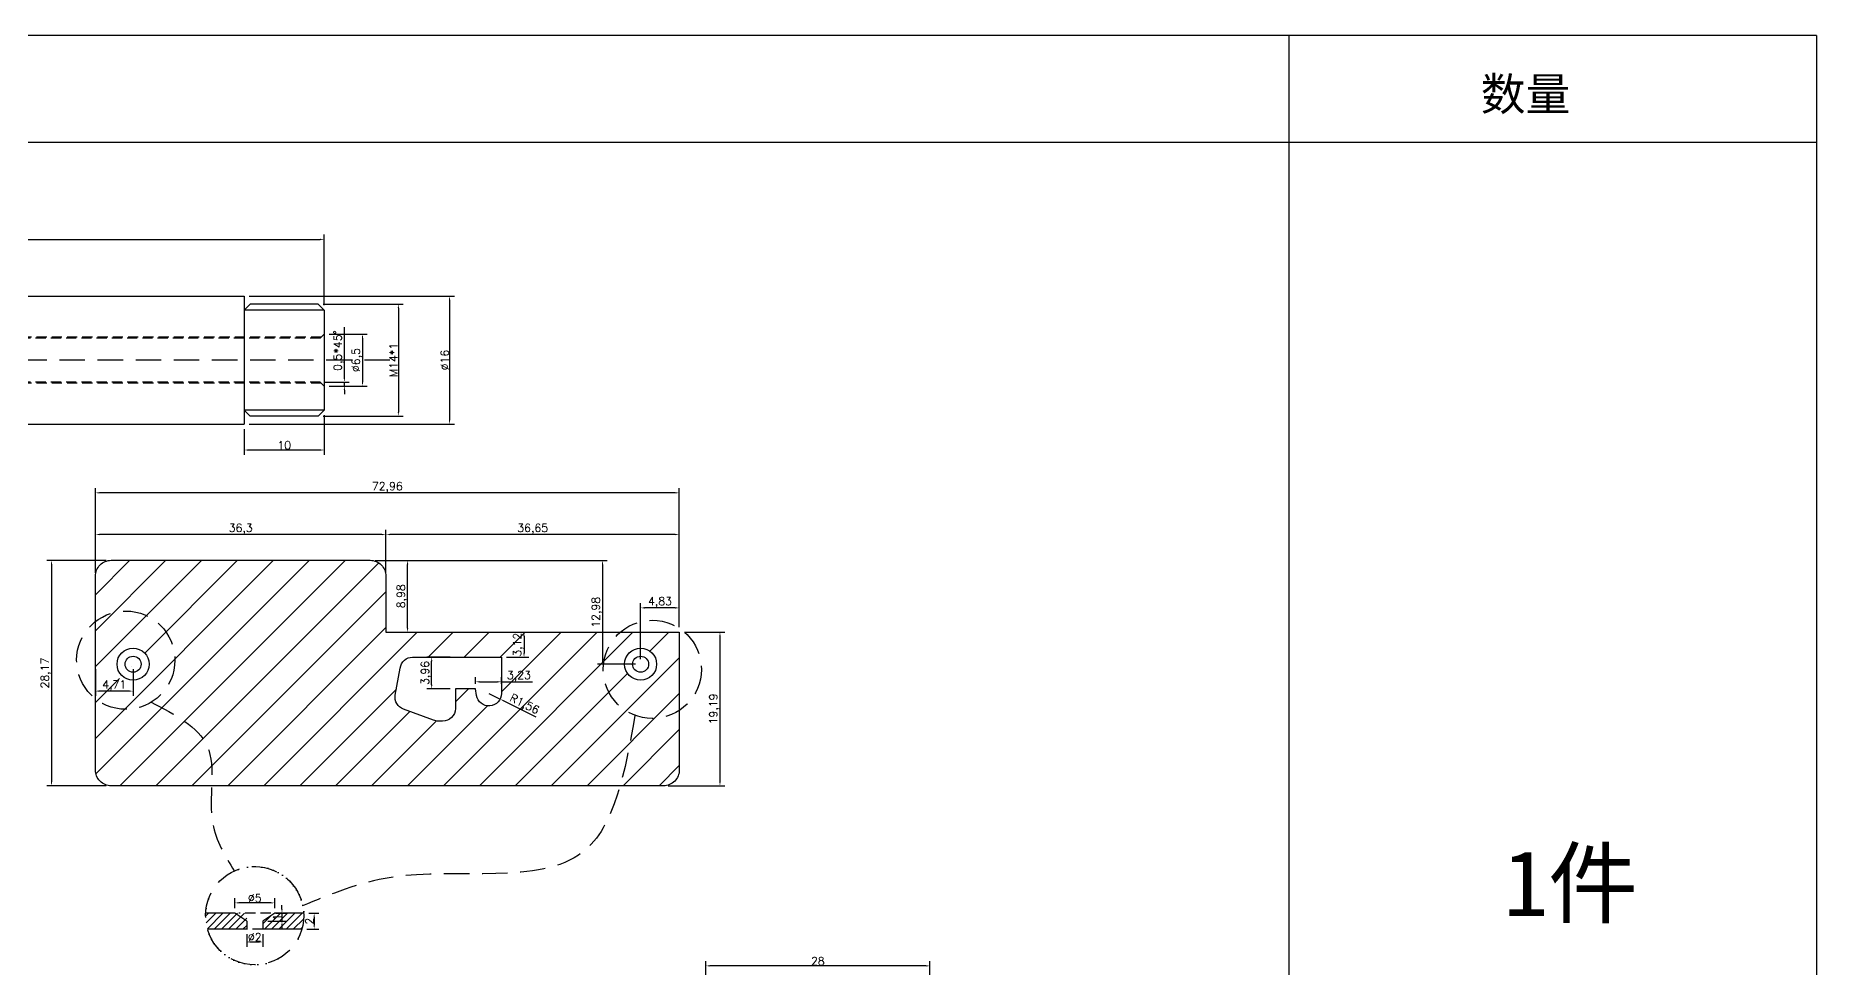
# Model space of a CAD drawing. Header units: millimetres. Extents: x 6817 to 10425, y -2870 to -164.
# Drawn here: x 9840.1 to 10062.6, y -280.7 to -164.3 of the extents above; entities that cross this region are included whole.
import ezdxf

# ---------------------------------------------------------------- set-up
doc = ezdxf.new("R2010")
doc.units = ezdxf.units.MM
doc.linetypes.add('HIDDEN', pattern=[9.525, 6.35, -3.175])
doc.layers.add('图层2', color=108, linetype='Continuous')
doc.styles.get("Standard").update_dxf_attribs({"font": 'txt', "bigfont": 'gbcbig.shx'})
doc.dimstyles.new('ISO-25', dxfattribs={"dimtxt": 1, "dimasz": 0.5, "dimexe": 0.6, "dimexo": 0.625, "dimgap": 0.1, "dimtad": 1, "dimtxsty": 'Standard', "dimcen": 2.5, "dimadec": 0, "dimazin": 0, "dimtfac": 1, "dimtmove": 0, "dimatfit": 3, "dimfxl": 1, "dimarcsym": 0})

# ---------------------------------------------------------------- blocks, each defined once
blk = doc.blocks.new('*D780')
at = {"layer": 'Defpoints', "color": 0, "linetype": 'ByBlock', "transparency": 16777216}
for p in [(9923.81, -280.51), (9923.81, -289.7), (9951.81, -289.7)]:
    blk.add_point(p, dxfattribs=at)
at = {"layer": '图层2', "color": 0, "linetype": 'ByBlock', "lineweight": -2, "transparency": 16777216}
for p, q in [((9923.81, -289.07), (9923.81, -279.91)), ((9951.81, -289.07), (9951.81, -279.91)), ((9951.31, -280.51), (9924.31, -280.51))]:
    blk.add_line(p, q, dxfattribs=at)
at = {"layer": '图层2', "color": 0, "linetype": 'ByBlock', "transparency": 16777216}
for points in [[(9924.31, -280.43), (9924.31, -280.6), (9923.81, -280.51)], [(9951.31, -280.43), (9951.31, -280.6), (9951.81, -280.51)]]:
    blk.add_solid(points, dxfattribs=at)
at = {"layer": '图层2', "color": 0, "linetype": 'ByBlock', "transparency": 16777216, "insert": (9937.81, -279.91), "char_height": 1, "attachment_point": 5}
blk.add_mtext('28', dxfattribs=at)
blk = doc.blocks.new('*D1799')
at = {"layer": 'Defpoints', "color": 0, "linetype": 'ByBlock'}
for p in [(9876.14, -201.56), (9876.14, -208.06), (9880.92, -208.06)]:
    blk.add_point(p, dxfattribs=at)
at = {"layer": '图层2', "color": 0, "linetype": 'ByBlock', "lineweight": -2}
for p, q in [((9876.76, -201.56), (9881.52, -201.56)), ((9880.92, -202.06), (9880.92, -207.56)), ((9876.76, -208.06), (9881.52, -208.06))]:
    blk.add_line(p, q, dxfattribs=at)
at = {"layer": '图层2', "color": 0, "linetype": 'ByBlock'}
for points in [[(9880.84, -202.06), (9881, -202.06), (9880.92, -201.56)], [(9880.84, -207.56), (9881, -207.56), (9880.92, -208.06)]]:
    blk.add_solid(points, dxfattribs=at)
at = {"layer": '图层2', "color": 0, "linetype": 'ByBlock', "insert": (9880.24, -204.81), "char_height": 1, "attachment_point": 5, "rotation": 90}
blk.add_mtext('%%C6,5', dxfattribs=at)
blk = doc.blocks.new('*D1800')
at = {"layer": 'Defpoints', "color": 0, "linetype": 'ByBlock'}
for p in [(9875.64, -207.56), (9876.14, -208.06), (9878.65, -208.06)]:
    blk.add_point(p, dxfattribs=at)
at = {"layer": '图层2', "color": 0, "linetype": 'ByBlock', "lineweight": -2}
for p, q in [((9878.65, -207.06), (9878.65, -200.7)), ((9876.26, -207.56), (9879.25, -207.56)), ((9876.76, -208.06), (9879.25, -208.06)), ((9878.65, -208.06), (9878.65, -207.56)), ((9878.65, -208.56), (9878.65, -209.06))]:
    blk.add_line(p, q, dxfattribs=at)
at = {"layer": '图层2', "color": 0, "linetype": 'ByBlock'}
for points in [[(9878.57, -207.06), (9878.74, -207.06), (9878.65, -207.56)], [(9878.57, -208.56), (9878.74, -208.56), (9878.65, -208.06)]]:
    blk.add_solid(points, dxfattribs=at)
at = {"layer": '图层2', "color": 0, "linetype": 'ByBlock', "insert": (9877.97, -203.63), "char_height": 1, "attachment_point": 5, "rotation": 90}
blk.add_mtext('0,5*45%%D', dxfattribs=at)
blk = doc.blocks.new('*D1801')
at = {"layer": 'Defpoints', "color": 0, "linetype": 'ByBlock'}
for p in [(9875.39, -197.81), (9875.39, -211.81), (9885.4, -211.81)]:
    blk.add_point(p, dxfattribs=at)
at = {"layer": '图层2', "color": 0, "linetype": 'ByBlock', "lineweight": -2}
for p, q in [((9876.01, -197.81), (9886, -197.81)), ((9885.4, -198.31), (9885.4, -211.31)), ((9876.01, -211.81), (9886, -211.81))]:
    blk.add_line(p, q, dxfattribs=at)
at = {"layer": '图层2', "color": 0, "linetype": 'ByBlock'}
for points in [[(9885.32, -198.31), (9885.48, -198.31), (9885.4, -197.81)], [(9885.32, -211.31), (9885.48, -211.31), (9885.4, -211.81)]]:
    blk.add_solid(points, dxfattribs=at)
at = {"layer": '图层2', "color": 0, "linetype": 'ByBlock', "insert": (9884.8, -204.81), "char_height": 1, "attachment_point": 5, "rotation": 90}
blk.add_mtext('M14*1', dxfattribs=at)
blk = doc.blocks.new('*D1802')
at = {"layer": 'Defpoints', "color": 0, "linetype": 'ByBlock'}
for p in [(9866.14, -196.81), (9866.14, -212.81), (9891.8, -212.81)]:
    blk.add_point(p, dxfattribs=at)
at = {"layer": '图层2', "color": 0, "linetype": 'ByBlock', "lineweight": -2}
for p, q in [((9866.76, -196.81), (9892.4, -196.81)), ((9891.8, -197.31), (9891.8, -212.31)), ((9866.76, -212.81), (9892.4, -212.81))]:
    blk.add_line(p, q, dxfattribs=at)
at = {"layer": '图层2', "color": 0, "linetype": 'ByBlock'}
for points in [[(9891.71, -197.31), (9891.88, -197.31), (9891.8, -196.81)], [(9891.71, -212.31), (9891.88, -212.31), (9891.8, -212.81)]]:
    blk.add_solid(points, dxfattribs=at)
at = {"layer": '图层2', "color": 0, "linetype": 'ByBlock', "insert": (9891.2, -204.81), "char_height": 1, "attachment_point": 5, "rotation": 90}
blk.add_mtext('%%C16', dxfattribs=at)
blk = doc.blocks.new('*D1803')
at = {"layer": 'Defpoints', "color": 0, "linetype": 'ByBlock'}
for p in [(9876.14, -211.06), (9866.14, -212.81), (9876.14, -216.05)]:
    blk.add_point(p, dxfattribs=at)
at = {"layer": '图层2', "color": 0, "linetype": 'ByBlock', "lineweight": -2}
for p, q in [((9866.14, -213.44), (9866.14, -216.65)), ((9876.14, -211.69), (9876.14, -216.65)), ((9866.64, -216.05), (9875.64, -216.05))]:
    blk.add_line(p, q, dxfattribs=at)
at = {"layer": '图层2', "color": 0, "linetype": 'ByBlock'}
for points in [[(9866.64, -215.97), (9866.64, -216.14), (9866.14, -216.05)], [(9875.64, -215.97), (9875.64, -216.14), (9876.14, -216.05)]]:
    blk.add_solid(points, dxfattribs=at)
at = {"layer": '图层2', "color": 0, "linetype": 'ByBlock', "insert": (9871.14, -215.45), "char_height": 1, "attachment_point": 5}
blk.add_mtext('10', dxfattribs=at)
blk = doc.blocks.new('*D1804')
at = {"layer": 'Defpoints', "color": 0, "linetype": 'ByBlock'}
for p in [(9876.14, -189.73), (9698.56, -198.81), (9876.14, -198.56)]:
    blk.add_point(p, dxfattribs=at)
at = {"layer": '图层2', "color": 0, "linetype": 'ByBlock', "lineweight": -2}
for p, q in [((9698.56, -198.19), (9698.56, -189.13)), ((9699.06, -189.73), (9875.64, -189.73)), ((9876.14, -197.94), (9876.14, -189.13))]:
    blk.add_line(p, q, dxfattribs=at)
at = {"layer": '图层2', "color": 0, "linetype": 'ByBlock'}
for points in [[(9699.06, -189.65), (9699.06, -189.81), (9698.56, -189.73)], [(9875.64, -189.65), (9875.64, -189.81), (9876.14, -189.73)]]:
    blk.add_solid(points, dxfattribs=at)
at = {"layer": '图层2', "color": 0, "linetype": 'ByBlock', "insert": (9787.35, -189.13), "char_height": 1, "attachment_point": 5}
blk.add_mtext('510', dxfattribs=at)
blk = doc.blocks.new('*D1879')
at = {"layer": 'Defpoints', "color": 0, "linetype": 'ByBlock'}
for p in [(9883.85, -226.62), (9883.85, -232.12), (9920.5, -238.82)]:
    blk.add_point(p, dxfattribs=at)
at = {"layer": '图层2', "color": 0, "linetype": 'ByBlock', "lineweight": -2}
for p, q in [((9883.85, -231.49), (9883.85, -226.02)), ((9920, -226.62), (9884.35, -226.62)), ((9920.5, -238.19), (9920.5, -226.02))]:
    blk.add_line(p, q, dxfattribs=at)
at = {"layer": '图层2', "color": 0, "linetype": 'ByBlock'}
for points in [[(9884.35, -226.54), (9884.35, -226.7), (9883.85, -226.62)], [(9920, -226.54), (9920, -226.7), (9920.5, -226.62)]]:
    blk.add_solid(points, dxfattribs=at)
at = {"layer": '图层2', "color": 0, "linetype": 'ByBlock', "insert": (9902.18, -225.94), "char_height": 1, "attachment_point": 5}
blk.add_mtext('36,65', dxfattribs=at)
blk = doc.blocks.new('*D1880')
at = {"layer": 'Defpoints', "color": 0, "linetype": 'ByBlock'}
for p in [(9847.54, -226.62), (9847.54, -232.01), (9883.85, -232.12)]:
    blk.add_point(p, dxfattribs=at)
at = {"layer": '图层2', "color": 0, "linetype": 'ByBlock', "lineweight": -2}
for p, q in [((9847.54, -231.39), (9847.54, -226.02)), ((9883.35, -226.62), (9848.04, -226.62)), ((9883.85, -231.49), (9883.85, -226.02))]:
    blk.add_line(p, q, dxfattribs=at)
at = {"layer": '图层2', "color": 0, "linetype": 'ByBlock'}
for points in [[(9848.04, -226.54), (9848.04, -226.7), (9847.54, -226.62)], [(9883.35, -226.54), (9883.35, -226.7), (9883.85, -226.62)]]:
    blk.add_solid(points, dxfattribs=at)
at = {"layer": '图层2', "color": 0, "linetype": 'ByBlock', "insert": (9865.7, -225.94), "char_height": 1, "attachment_point": 5}
blk.add_mtext('36,3', dxfattribs=at)
blk = doc.blocks.new('*D1881')
at = {"layer": 'Defpoints', "color": 0, "linetype": 'ByBlock'}
for p in [(9881.87, -229.84), (9886.55, -229.84), (9883.87, -238.82)]:
    blk.add_point(p, dxfattribs=at)
at = {"layer": '图层2', "color": 0, "linetype": 'ByBlock', "lineweight": -2}
for p, q in [((9882.49, -229.84), (9887.15, -229.84)), ((9886.55, -238.32), (9886.55, -230.34)), ((9884.49, -238.82), (9887.15, -238.82))]:
    blk.add_line(p, q, dxfattribs=at)
at = {"layer": '图层2', "color": 0, "linetype": 'ByBlock'}
for points in [[(9886.47, -230.34), (9886.64, -230.34), (9886.55, -229.84)], [(9886.47, -238.32), (9886.64, -238.32), (9886.55, -238.82)]]:
    blk.add_solid(points, dxfattribs=at)
at = {"layer": '图层2', "color": 0, "linetype": 'ByBlock', "insert": (9885.87, -234.33), "char_height": 1, "attachment_point": 5, "rotation": 90}
blk.add_mtext('8,98', dxfattribs=at)
blk = doc.blocks.new('*D1882')
at = {"layer": 'Defpoints', "color": 0, "linetype": 'ByBlock'}
for p in [(9920.5, -238.82), (9918.5, -258.01), (9925.58, -258.01)]:
    blk.add_point(p, dxfattribs=at)
at = {"layer": '图层2', "color": 0, "linetype": 'ByBlock', "lineweight": -2}
for p, q in [((9921.13, -238.82), (9926.18, -238.82)), ((9925.58, -239.32), (9925.58, -257.51)), ((9919.12, -258.01), (9926.18, -258.01))]:
    blk.add_line(p, q, dxfattribs=at)
at = {"layer": '图层2', "color": 0, "linetype": 'ByBlock'}
for points in [[(9925.5, -239.32), (9925.67, -239.32), (9925.58, -238.82)], [(9925.5, -257.51), (9925.67, -257.51), (9925.58, -258.01)]]:
    blk.add_solid(points, dxfattribs=at)
at = {"layer": '图层2', "color": 0, "linetype": 'ByBlock', "insert": (9924.9, -248.41), "char_height": 1, "attachment_point": 5, "rotation": 90}
blk.add_mtext('19,19', dxfattribs=at)
blk = doc.blocks.new('*D1883')
at = {"layer": 'Defpoints', "color": 0, "linetype": 'ByBlock'}
for p in [(9849.52, -229.84), (9842.07, -258.01), (9849.52, -258.01)]:
    blk.add_point(p, dxfattribs=at)
at = {"layer": '图层2', "color": 0, "linetype": 'ByBlock', "lineweight": -2}
for p, q in [((9848.9, -229.84), (9841.47, -229.84)), ((9842.07, -230.34), (9842.07, -257.51)), ((9848.9, -258.01), (9841.47, -258.01))]:
    blk.add_line(p, q, dxfattribs=at)
at = {"layer": '图层2', "color": 0, "linetype": 'ByBlock'}
for points in [[(9841.98, -230.34), (9842.15, -230.34), (9842.07, -229.84)], [(9841.98, -257.51), (9842.15, -257.51), (9842.07, -258.01)]]:
    blk.add_solid(points, dxfattribs=at)
at = {"layer": '图层2', "color": 0, "linetype": 'ByBlock', "insert": (9841.38, -243.92), "char_height": 1, "attachment_point": 5, "rotation": 90}
blk.add_mtext('28,17', dxfattribs=at)
blk = doc.blocks.new('*D1884')
at = {"layer": 'Defpoints', "color": 0, "linetype": 'ByBlock'}
for p in [(9847.54, -221.4), (9847.54, -231.39), (9920.5, -238.82)]:
    blk.add_point(p, dxfattribs=at)
at = {"layer": '图层2', "color": 0, "linetype": 'ByBlock', "lineweight": -2}
for p, q in [((9847.54, -230.76), (9847.54, -220.8)), ((9920, -221.4), (9848.04, -221.4)), ((9920.5, -238.19), (9920.5, -220.8))]:
    blk.add_line(p, q, dxfattribs=at)
at = {"layer": '图层2', "color": 0, "linetype": 'ByBlock'}
for points in [[(9848.04, -221.32), (9848.04, -221.49), (9847.54, -221.4)], [(9920, -221.32), (9920, -221.49), (9920.5, -221.4)]]:
    blk.add_solid(points, dxfattribs=at)
at = {"layer": '图层2', "color": 0, "linetype": 'ByBlock', "insert": (9884.02, -220.72), "char_height": 1, "attachment_point": 5}
blk.add_mtext('72,96', dxfattribs=at)
blk = doc.blocks.new('*D1887')
at = {"layer": 'Defpoints', "color": 0, "linetype": 'ByBlock'}
for p in [(9896.39, -238.82), (9898.27, -241.94), (9901.1, -241.94)]:
    blk.add_point(p, dxfattribs=at)
at = {"layer": '图层2', "color": 0, "linetype": 'ByBlock', "lineweight": -2}
for p, q in [((9897.01, -238.82), (9901.7, -238.82)), ((9901.1, -239.32), (9901.1, -241.44)), ((9898.9, -241.94), (9901.7, -241.94))]:
    blk.add_line(p, q, dxfattribs=at)
at = {"layer": '图层2', "color": 0, "linetype": 'ByBlock'}
for points in [[(9901.01, -239.32), (9901.18, -239.32), (9901.1, -238.82)], [(9901.01, -241.44), (9901.18, -241.44), (9901.1, -241.94)]]:
    blk.add_solid(points, dxfattribs=at)
at = {"layer": '图层2', "color": 0, "linetype": 'ByBlock', "insert": (9900.41, -240.38), "char_height": 1, "attachment_point": 5, "rotation": 90}
blk.add_mtext('3,12', dxfattribs=at)
blk = doc.blocks.new('*D1888')
at = {"layer": 'Defpoints', "color": 0, "linetype": 'ByBlock'}
for p in [(9873.58, -273.93), (9873.35, -275.93), (9874.88, -275.93)]:
    blk.add_point(p, dxfattribs=at)
at = {"layer": '图层2', "color": 0, "linetype": 'ByBlock', "lineweight": -2}
for p, q in [((9874.21, -273.93), (9875.48, -273.93)), ((9874.88, -274.43), (9874.88, -275.43)), ((9873.97, -275.93), (9875.48, -275.93))]:
    blk.add_line(p, q, dxfattribs=at)
at = {"layer": '图层2', "color": 0, "linetype": 'ByBlock'}
for points in [[(9874.8, -274.43), (9874.96, -274.43), (9874.88, -273.93)], [(9874.8, -275.43), (9874.96, -275.43), (9874.88, -275.93)]]:
    blk.add_solid(points, dxfattribs=at)
at = {"layer": '图层2', "color": 0, "linetype": 'ByBlock', "insert": (9874.28, -274.93), "char_height": 1, "attachment_point": 5, "rotation": 90}
blk.add_mtext('2', dxfattribs=at)
blk = doc.blocks.new('*D1885')
at = {"layer": 'Defpoints', "color": 0, "linetype": 'ByBlock'}
for p in [(9864.95, -272.64), (9864.95, -273.93), (9869.95, -273.93)]:
    blk.add_point(p, dxfattribs=at)
at = {"layer": '图层2', "color": 0, "linetype": 'ByBlock', "lineweight": -2}
for p, q in [((9864.95, -273.31), (9864.95, -272.04)), ((9869.45, -272.64), (9865.45, -272.64)), ((9869.95, -273.31), (9869.95, -272.04))]:
    blk.add_line(p, q, dxfattribs=at)
at = {"layer": '图层2', "color": 0, "linetype": 'ByBlock'}
for points in [[(9865.45, -272.56), (9865.45, -272.72), (9864.95, -272.64)], [(9869.45, -272.56), (9869.45, -272.72), (9869.95, -272.64)]]:
    blk.add_solid(points, dxfattribs=at)
at = {"layer": '图层2', "color": 0, "linetype": 'ByBlock', "insert": (9867.45, -272.04), "char_height": 1, "attachment_point": 5}
blk.add_mtext('%%C5', dxfattribs=at)
blk = doc.blocks.new('*D1889')
at = {"layer": 'Defpoints', "color": 0, "linetype": 'ByBlock'}
for p in [(9866.45, -275.93), (9866.45, -277.53), (9868.45, -275.93)]:
    blk.add_point(p, dxfattribs=at)
at = {"layer": '图层2', "color": 0, "linetype": 'ByBlock', "lineweight": -2}
for p, q in [((9866.45, -276.56), (9866.45, -278.13)), ((9867.95, -277.53), (9866.95, -277.53)), ((9868.45, -276.56), (9868.45, -278.13))]:
    blk.add_line(p, q, dxfattribs=at)
at = {"layer": '图层2', "color": 0, "linetype": 'ByBlock'}
for points in [[(9866.95, -277.44), (9866.95, -277.61), (9866.45, -277.53)], [(9867.95, -277.44), (9867.95, -277.61), (9868.45, -277.53)]]:
    blk.add_solid(points, dxfattribs=at)
at = {"layer": '图层2', "color": 0, "linetype": 'ByBlock', "insert": (9867.45, -276.93), "char_height": 1, "attachment_point": 5}
blk.add_mtext('%%C2', dxfattribs=at)
blk = doc.blocks.new('*D1890')
at = {"layer": 'Defpoints', "color": 0, "linetype": 'ByBlock'}
for p in [(9868.45, -274.93), (9869.45, -273.93), (9870.86, -274.93)]:
    blk.add_point(p, dxfattribs=at)
at = {"layer": '图层2', "color": 0, "linetype": 'ByBlock', "lineweight": -2}
for p, q in [((9870.86, -273.43), (9870.86, -272.93)), ((9869.08, -274.93), (9871.46, -274.93)), ((9870.08, -273.93), (9871.46, -273.93)), ((9870.86, -273.93), (9870.86, -274.93)), ((9870.86, -275.43), (9870.86, -275.93))]:
    blk.add_line(p, q, dxfattribs=at)
at = {"layer": '图层2', "color": 0, "linetype": 'ByBlock'}
for points in [[(9870.77, -273.43), (9870.94, -273.43), (9870.86, -273.93)], [(9870.77, -275.43), (9870.94, -275.43), (9870.86, -274.93)]]:
    blk.add_solid(points, dxfattribs=at)
at = {"layer": '图层2', "color": 0, "linetype": 'ByBlock', "insert": (9870.26, -274.43), "char_height": 1, "attachment_point": 5, "rotation": 90}
blk.add_mtext('1', dxfattribs=at)
blk = doc.blocks.new('*D1891')
at = {"layer": 'Defpoints', "color": 0, "linetype": 'ByBlock'}
for p in [(9915.67, -235.78), (9920.5, -238.82), (9915.67, -242.82)]:
    blk.add_point(p, dxfattribs=at)
at = {"layer": '图层2', "color": 0, "linetype": 'ByBlock', "lineweight": -2}
for p, q in [((9915.67, -242.19), (9915.67, -235.18)), ((9920, -235.78), (9916.17, -235.78)), ((9920.5, -238.19), (9920.5, -235.18))]:
    blk.add_line(p, q, dxfattribs=at)
at = {"layer": '图层2', "color": 0, "linetype": 'ByBlock'}
for points in [[(9916.17, -235.7), (9916.17, -235.87), (9915.67, -235.78)], [(9920, -235.7), (9920, -235.87), (9920.5, -235.78)]]:
    blk.add_solid(points, dxfattribs=at)
at = {"layer": '图层2', "color": 0, "linetype": 'ByBlock', "insert": (9918.09, -235.1), "char_height": 1, "attachment_point": 5}
blk.add_mtext('4,83', dxfattribs=at)
blk = doc.blocks.new('*D1886')
at = {"layer": 'Defpoints', "color": 0, "linetype": 'ByBlock'}
for p in [(9886.55, -229.84), (9910.9, -242.82), (9915.67, -242.82)]:
    blk.add_point(p, dxfattribs=at)
at = {"layer": '图层2', "color": 0, "linetype": 'ByBlock', "lineweight": -2}
for p, q in [((9887.18, -229.84), (9911.5, -229.84)), ((9910.9, -230.34), (9910.9, -242.32)), ((9915.04, -242.82), (9910.3, -242.82))]:
    blk.add_line(p, q, dxfattribs=at)
at = {"layer": '图层2', "color": 0, "linetype": 'ByBlock'}
for points in [[(9910.82, -230.34), (9910.99, -230.34), (9910.9, -229.84)], [(9910.82, -242.32), (9910.99, -242.32), (9910.9, -242.82)]]:
    blk.add_solid(points, dxfattribs=at)
at = {"layer": '图层2', "color": 0, "linetype": 'ByBlock', "insert": (9910.22, -236.33), "char_height": 1, "attachment_point": 5, "rotation": 90}
blk.add_mtext('12,98', dxfattribs=at)
blk = doc.blocks.new('*D1892')
at = {"layer": 'Defpoints', "color": 0, "linetype": 'ByBlock'}
for p in [(9847.54, -242.82), (9852.25, -242.82), (9847.54, -246.18)]:
    blk.add_point(p, dxfattribs=at)
at = {"layer": '图层2', "color": 0, "linetype": 'ByBlock', "lineweight": -2}
for p, q in [((9847.54, -243.44), (9847.54, -246.78)), ((9852.25, -243.44), (9852.25, -246.78)), ((9851.75, -246.18), (9848.04, -246.18))]:
    blk.add_line(p, q, dxfattribs=at)
at = {"layer": '图层2', "color": 0, "linetype": 'ByBlock'}
for points in [[(9848.04, -246.09), (9848.04, -246.26), (9847.54, -246.18)], [(9851.75, -246.09), (9851.75, -246.26), (9852.25, -246.18)]]:
    blk.add_solid(points, dxfattribs=at)
at = {"layer": '图层2', "color": 0, "linetype": 'ByBlock', "insert": (9849.9, -245.49), "char_height": 1, "attachment_point": 5}
blk.add_mtext('4,71', dxfattribs=at)
blk = doc.blocks.new('*D1955')
at = {"layer": 'Defpoints', "color": 0, "linetype": 'ByBlock'}
for p in [(9895.05, -245.89), (9898.27, -245.02), (9898.27, -245.89)]:
    blk.add_point(p, dxfattribs=at)
at = {"layer": '图层2', "color": 0, "linetype": 'ByBlock', "lineweight": -2}
for p, q in [((9895.05, -245.27), (9895.05, -244.42)), ((9898.27, -245.27), (9898.27, -244.42)), ((9895.55, -245.02), (9897.77, -245.02)), ((9898.27, -245.02), (9902.14, -245.02))]:
    blk.add_line(p, q, dxfattribs=at)
at = {"layer": '图层2', "color": 0, "linetype": 'ByBlock'}
for points in [[(9895.55, -244.93), (9895.55, -245.1), (9895.05, -245.02)], [(9897.77, -244.93), (9897.77, -245.1), (9898.27, -245.02)]]:
    blk.add_solid(points, dxfattribs=at)
at = {"layer": '图层2', "color": 0, "linetype": 'ByBlock', "insert": (9900.46, -244.33), "char_height": 1, "attachment_point": 5}
blk.add_mtext('3,23', dxfattribs=at)
blk = doc.blocks.new('*D1956')
at = {"layer": 'Defpoints', "color": 0, "linetype": 'ByBlock'}
for p in [(9896.71, -246.47), (9898.11, -247.17)]:
    blk.add_point(p, dxfattribs=at)
at = {"layer": '图层2', "color": 0, "linetype": 'ByBlock', "lineweight": -2}
for p, q in [((9896.71, -246.47), (9898.11, -247.17)), ((9902.6, -249.43), (9898.55, -247.39))]:
    blk.add_line(p, q, dxfattribs=at)
at = {"layer": '图层2', "color": 0, "linetype": 'ByBlock'}
blk.add_solid([(9898.59, -247.32), (9898.52, -247.47), (9898.11, -247.17)], dxfattribs=at)
at = {"layer": '图层2', "color": 0, "linetype": 'ByBlock', "insert": (9901.11, -247.91), "char_height": 1, "attachment_point": 5, "rotation": 333.3194}
blk.add_mtext('R1,56', dxfattribs=at)
blk = doc.blocks.new('*D1957')
at = {"layer": 'Defpoints', "color": 0, "linetype": 'ByBlock'}
for p in [(9889.56, -241.94), (9892.52, -241.94), (9892.52, -245.89)]:
    blk.add_point(p, dxfattribs=at)
at = {"layer": '图层2', "color": 0, "linetype": 'ByBlock', "lineweight": -2}
for p, q in [((9891.89, -241.94), (9888.96, -241.94)), ((9889.56, -245.39), (9889.56, -242.44)), ((9891.89, -245.89), (9888.96, -245.89))]:
    blk.add_line(p, q, dxfattribs=at)
at = {"layer": '图层2', "color": 0, "linetype": 'ByBlock'}
for points in [[(9889.48, -242.44), (9889.65, -242.44), (9889.56, -241.94)], [(9889.48, -245.39), (9889.65, -245.39), (9889.56, -245.89)]]:
    blk.add_solid(points, dxfattribs=at)
at = {"layer": '图层2', "color": 0, "linetype": 'ByBlock', "insert": (9888.88, -243.91), "char_height": 1, "attachment_point": 5, "rotation": 90}
blk.add_mtext('3,96', dxfattribs=at)

msp = doc.modelspace()

# ---------------------------------------------------------------- hatches: boundary and pattern name
at = {"layer": '图层2', "linetype": 'ByBlock'}
h = msp.add_hatch(dxfattribs=at)
h.set_pattern_fill('ANSI31', color=4)
h.set_pattern_definition([(45, (8038.05, 259.8005), (-2.245064, 2.245064), [])])
h.paths.add_polyline_path([(9885.016, -246.684, 0.3623007), (9886.004, -248.426), (9889.806, -249.811, 0.0948388), (9890.383, -249.921), (9890.927, -249.921, 0.4197608), (9892.52, -248.358), (9892.52, -245.893), (9895.045, -245.893), (9895.171, -246.733, 0.9175798), (9898.274, -246.466), (9898.274, -241.937), (9887.18, -241.937, 0.3758489), (9885.631, -243.293)], flags=16)
edge = h.paths.add_edge_path()
edge.add_arc((9915.669, -242.816), 2, 180, 540, ccw=False)
edge = h.paths.add_edge_path()
edge.add_arc((9852.254, -242.816), 2, 180, 540, ccw=False)
edge = h.paths.add_edge_path()
edge.add_line((9883.849, -238.817), (9920.504, -238.817))
edge.add_line((9920.504, -238.817), (9920.504, -256.027))
edge.add_arc((9918.524, -256.027), 1.98, 270, 360, ccw=False)
edge.add_line((9918.524, -258.007), (9849.524, -258.007))
edge.add_arc((9849.524, -256.027), 1.98, 180, 270, ccw=False)
edge.add_line((9847.544, -256.027), (9847.544, -231.817))
edge.add_arc((9849.524, -231.817), 1.98, 450, 540, ccw=False)
edge.add_line((9849.524, -229.837), (9881.869, -229.837))
edge.add_arc((9881.869, -231.817), 1.98, 360, 450, ccw=False)
edge.add_line((9883.849, -231.817), (9883.849, -238.817))
edge = h.paths.add_edge_path()
edge.add_arc((9852.254, -242.816), 2, 177.19291, 341.0432, ccw=False)
edge.add_arc((9852.148, -243.368), 2, 521.0432, 717.19291)
h = msp.add_hatch(dxfattribs=at)
h.set_pattern_fill('ANSI31', color=4, scale=0.2)
h.set_pattern_definition([(45, (8834.939, 1057.53076), (-0.4490128, 0.4490128), [])])
h.paths.add_polyline_path([(9866.451, -275.933), (9861.553, -275.933, 0.8686758), (9873.59, -274.232, 0.9758578), (9861.32, -273.933), (9866.451, -273.933)])
h.paths.add_polyline_path([(9868.451, -275.933), (9868.451, -274.933), (9869.951, -273.933), (9873.582, -273.933, 0.9758578), (9861.313, -274.232, 0.8686758), (9873.349, -275.933)])
h.paths.add_polyline_path([(9871.007, -274.849), (9871.007, -274.016), (9869.507, -274.016), (9869.507, -274.849)], flags=24)

# ---------------------------------------------------------------- linework, layer by layer
at = {"layer": '图层2', "color": 2, "linetype": 'ByBlock'}
for p, q in [((10062.569, -164.27), (9492.484, -164.27)), ((9996.651, -164.27), (9996.651, -1378.846)), ((10062.569, -164.27), (10062.569, -1378.846)), ((10062.569, -177.621), (9492.484, -177.621)), ((9776.272, -196.812), (9866.139, -196.812)), ((9866.139, -196.812), (9866.139, -212.812)), ((9876.139, -198.562), (9866.139, -198.562)), ((9876.139, -198.562), (9876.139, -211.062)), ((9876.139, -211.062), (9866.139, -211.062)), ((9780.097, -212.812), (9866.139, -212.812))]:
    msp.add_line(p, q, dxfattribs=at)
at = {"layer": '图层2', "color": 4, "linetype": 'ByBlock'}
for p, q in [((9866.139, -198.562), (9866.889, -197.812)), ((9875.389, -197.812), (9866.889, -197.812)), ((9876.139, -198.562), (9875.389, -197.812)), ((9876.139, -201.562), (9875.639, -202.062)), ((9876.139, -208.062), (9875.639, -207.562)), ((9866.139, -211.062), (9866.889, -211.812)), ((9876.139, -211.062), (9875.389, -211.812)), ((9875.389, -211.812), (9866.889, -211.812))]:
    msp.add_line(p, q, dxfattribs=at)
at = {"layer": '图层2', "color": 1, "linetype": 'HIDDEN', "ltscale": 0.2}
for p, q in [((9875.759, -201.942), (9779.672, -201.942)), ((9875.639, -202.062), (9779.761, -202.062)), ((9875.759, -207.682), (9781.453, -207.682)), ((9875.639, -207.562), (9781.459, -207.562)), ((9869.451, -273.933), (9865.451, -273.933)), ((9868.451, -275.933), (9866.451, -275.933))]:
    msp.add_line(p, q, dxfattribs=at)
at = {"layer": '图层2', "color": 3, "linetype": 'HIDDEN', "ltscale": 0.5}
msp.add_line((9884.337, -204.812), (9781.143, -204.812), dxfattribs=at)
at = {"layer": '图层2', "color": 62, "linetype": 'ByBlock'}
for p, q in [((9864.951, -273.933), (9861.32, -273.933)), ((9866.451, -274.933), (9864.951, -273.933)), ((9866.451, -274.933), (9866.451, -275.933)), ((9869.951, -273.933), (9868.451, -274.933)), ((9873.582, -273.933), (9869.951, -273.933)), ((9866.451, -275.933), (9861.553, -275.933)), ((9873.349, -275.933), (9868.451, -275.933))]:
    msp.add_line(p, q, dxfattribs=at)
at = {"layer": '图层2', "color": 6, "linetype": 'ByBlock'}
msp.add_line((9868.451, -274.933), (9868.451, -275.933), dxfattribs=at)
at = {"layer": '图层2', "color": 62, "linetype": 'ByBlock'}
msp.add_lwpolyline([(9883.849, -231.817), (9883.849, -238.817), (9920.504, -238.817), (9920.504, -256.027, -0.4142136), (9918.524, -258.007), (9849.524, -258.007, -0.4142136), (9847.544, -256.027), (9847.544, -231.817, -0.4142136), (9849.524, -229.837), (9881.869, -229.837, -0.4142136)], format="xyb", close=True, dxfattribs=at)
at = {"layer": '图层2', "color": 6, "linetype": 'ByBlock'}
msp.add_lwpolyline([(9885.631, -243.293, -0.3758489), (9887.18, -241.937), (9898.274, -241.937), (9898.274, -246.466, -0.9175798), (9895.171, -246.733), (9895.045, -245.893), (9892.52, -245.893), (9892.52, -248.358, -0.4197608), (9890.927, -249.921), (9890.383, -249.921, -0.0948388), (9889.806, -249.811), (9886.034, -248.437, -0.3680844), (9885.016, -246.684)], format="xyb", close=True, dxfattribs=at)
at = {"layer": '图层2', "color": 3, "linetype": 'HIDDEN', "ltscale": 0.5}
for centre in [(9851.344, -242.316), (9917.128, -243.466), (9867.451, -274.232)]:
    msp.add_circle(centre, 6.138, dxfattribs=at)
at = {"layer": '图层2', "color": 6, "linetype": 'ByBlock'}
for centre, radius in [((9852.254, -242.816), 2), ((9852.254, -242.816), 1), ((9915.669, -242.816), 2), ((9915.669, -242.816), 1)]:
    msp.add_circle(centre, radius, dxfattribs=at)
at = {"layer": '图层2', "color": 3, "linetype": 'HIDDEN', "ltscale": 0.5}
for points in [[(9854.522, -247.567), (9861.517, -253.05), (9862.209, -262.739), (9864.904, -268.648)], [(9914.965, -249.21), (9908.429, -266.296), (9884.485, -269.46), (9873.404, -273.019)]]:
    msp.add_spline(points, degree=3, dxfattribs=at)

# ---------------------------------------------------------------- texts
at = {"color": 2, "attachment_point": 1}
for s, insert, char_height, width in [('{\\fSimSun|b0|i0|c134|p2;数量}', (10020.631, -169.514), 4.10936, 18.02773), ('{\\fSimSun|b0|i0|c134|p2;1件}', (10023.473, -266.07), 8.21872, 36.05545)]:
    msp.add_mtext(s, dxfattribs=dict(at, insert=insert, char_height=char_height, width=width))

# ---------------------------------------------------------------- dimensions: what is measured, and where the dimension line sits
at = {"layer": '图层2', "color": 1, "linetype": 'ByBlock'}
dim = msp.add_linear_dim(base=(9876.139, -189.729), p1=(9698.561, -198.812), p2=(9876.139, -198.562), text='510', dimstyle='ISO-25', dxfattribs=at)
dim.commit()
dim.dimension.update_dxf_attribs({"geometry": '*D1804', "text_midpoint": (9787.35, -189.129)})
for base, p1, p2, text, picture, middle in [((9891.798, -212.812), (9866.139, -196.812), (9866.139, -212.812), '%%C<>', '*D1802', (9891.198, -204.812)), ((9885.4, -211.812), (9875.389, -197.812), (9875.389, -211.812), 'M14*1', '*D1801', (9884.8, -204.812)), ((9880.921, -208.062), (9876.139, -201.562), (9876.139, -208.062), '%%C<>', '*D1799', (9880.238, -204.812))]:
    dim = msp.add_linear_dim(base=base, p1=p1, p2=p2, angle=90, text=text, dimstyle='ISO-25', dxfattribs=at)
    dim.commit()
    dim.dimension.update_dxf_attribs({"geometry": picture, "text_midpoint": middle})
dim = msp.add_linear_dim(base=(9878.653, -208.062), p1=(9875.639, -207.562), p2=(9876.139, -208.062), angle=90, text='<>*45%%D', dimstyle='ISO-25', dxfattribs=at)
dim.commit()
dim.dimension.update_dxf_attribs({"geometry": '*D1800', "text_midpoint": (9878.653, -203.629), "dimtype": 160})
dim = msp.add_linear_dim(base=(9876.139, -216.053), p1=(9866.139, -212.812), p2=(9876.139, -211.062), dimstyle='ISO-25', dxfattribs=at)
dim.commit()
dim.dimension.update_dxf_attribs({"geometry": '*D1803', "text_midpoint": (9871.139, -215.453)})
at = {"layer": '图层2', "color": 2, "linetype": 'ByBlock'}
for base, p1, p2, angle, picture, middle in [((9847.544, -221.402), (9920.504, -238.817), (9847.544, -231.386), 180, '*D1884', (9884.024, -220.718)), ((9847.544, -226.6204), (9883.8487, -232.1187), (9847.544, -232.0108), 180, '*D1880', (9865.6963, -225.9371)), ((9883.8487, -226.6204), (9920.5035, -238.8171), (9883.8487, -232.1187), 180, '*D1879', (9902.1761, -225.9371)), ((9842.068, -258.007), (9849.524, -229.837), (9849.524, -258.007), 90, '*D1883', (9841.385, -243.922)), ((9886.554, -229.837), (9883.869, -238.817), (9881.869, -229.837), 90, '*D1881', (9885.87, -234.327)), ((9910.903, -242.816), (9886.554, -229.837), (9915.669, -242.816), 90, '*D1886', (9910.22, -236.327)), ((9915.6687, -235.7838), (9920.5035, -238.8171), (9915.6687, -242.8163), 180, '*D1891', (9918.0861, -235.1004)), ((9901.098, -241.937), (9896.388, -238.817), (9898.274, -241.937), 90, '*D1887', (9900.415, -240.377)), ((9925.583, -258.007), (9920.504, -238.817), (9918.499, -258.007), 90, '*D1882', (9924.9, -248.412)), ((9847.544, -246.178), (9852.254, -242.816), (9847.544, -242.816), 180, '*D1892', (9849.899, -245.495))]:
    dim = msp.add_linear_dim(base=base, p1=p1, p2=p2, angle=angle, dimstyle='ISO-25', dxfattribs=at)
    dim.commit()
    dim.dimension.update_dxf_attribs({"geometry": picture, "text_midpoint": middle})
at = {"layer": '图层2', "color": 3, "linetype": 'ByBlock'}
dim = msp.add_linear_dim(base=(9889.564, -241.937), p1=(9892.52, -245.893), p2=(9892.52, -241.937), angle=90, dimstyle='ISO-25', dxfattribs=at)
dim.commit()
dim.dimension.update_dxf_attribs({"geometry": '*D1957', "text_midpoint": (9888.881, -243.915)})
dim = msp.add_linear_dim(base=(9898.274, -245.018), p1=(9895.045, -245.893), p2=(9898.274, -245.893), dimstyle='ISO-25', dxfattribs=at)
dim.commit()
dim.dimension.update_dxf_attribs({"geometry": '*D1955', "text_midpoint": (9900.457, -244.335)})
dim = msp.add_radius_dim(center=(9896.711, -246.466), mpoint=(9898.107, -247.168), dimstyle='ISO-25', dxfattribs=at)
dim.commit()
dim.dimension.update_dxf_attribs({"geometry": '*D1956', "text_midpoint": (9901.11, -247.912)})
at = {"layer": '图层2', "color": 6, "linetype": 'ByBlock'}
for base, p1, p2, text, picture, middle in [((9864.951, -272.639), (9869.951, -273.933), (9864.951, -273.933), '%%C<>', '*D1885', (9867.451, -272.039)), ((9866.451, -277.526), (9868.451, -275.933), (9866.451, -275.933), '%%C2', '*D1889', (9867.451, -276.926))]:
    dim = msp.add_linear_dim(base=base, p1=p1, p2=p2, angle=180, text=text, dimstyle='ISO-25', dxfattribs=at)
    dim.commit()
    dim.dimension.update_dxf_attribs({"geometry": picture, "text_midpoint": middle})
for base, p1, p2, angle, picture, middle in [((9870.857, -274.933), (9869.451, -273.933), (9868.451, -274.933), 90, '*D1890', (9870.257, -274.433)), ((9874.879, -275.933), (9873.582, -273.933), (9873.349, -275.933), 90, '*D1888', (9874.279, -274.933)), ((9923.811, -280.512), (9951.811, -289.697), (9923.811, -289.697), 180, '*D780', (9937.811, -279.912))]:
    dim = msp.add_linear_dim(base=base, p1=p1, p2=p2, angle=angle, dimstyle='ISO-25', dxfattribs=at)
    dim.commit()
    dim.dimension.update_dxf_attribs({"geometry": picture, "text_midpoint": middle})

doc.saveas('drawing.dxf')
